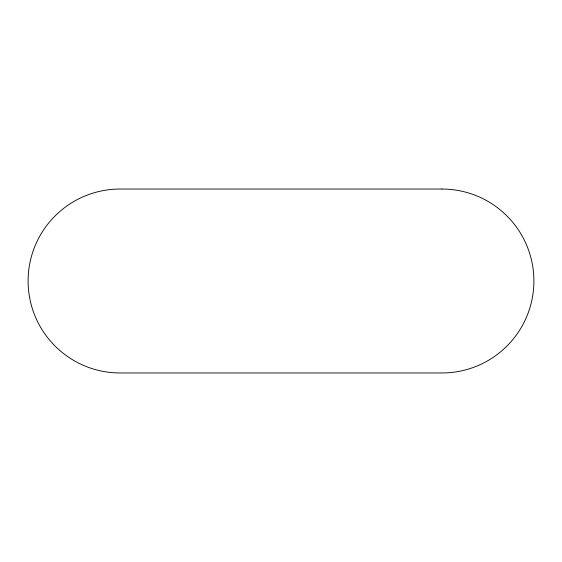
<?xml version="1.0" encoding="UTF-8"?>
<svg xmlns="http://www.w3.org/2000/svg" width="562" height="562" viewBox="0 0 562 562"><rect width="100%" height="100%" fill="white"/><g stroke="black" fill="none" stroke-linecap="round" stroke-linejoin="round"><path stroke-width="0.84" d="M441.936 189.036L120.064 189.036A91.964 91.964 0 0 0 28.1 281A91.964 91.964 0 0 0 120.064 372.964L441.936 372.964A91.964 91.964 0 0 0 533.9 281A91.964 91.964 0 0 0 441.936 189.036"/></g></svg>
